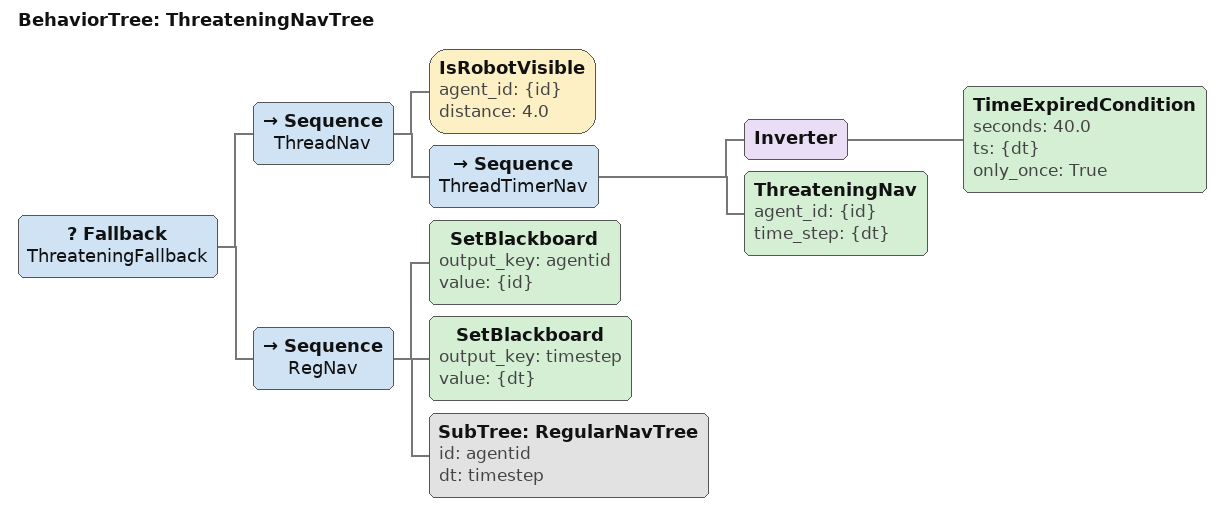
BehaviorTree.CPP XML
<root main_tree_to_execute = "ThreateningNavTree">

    <include path="BTRegularNav.xml"/>

    <BehaviorTree ID="ThreateningNavTree">
        <Fallback name="ThreateningFallback">
            <Sequence name="ThreadNav"> <!--ReactiveSequence-->
                <IsRobotVisible agent_id="{id}" distance="4.0" />
                <Sequence name="ThreadTimerNav">
                    <Inverter>
                        <TimeExpiredCondition seconds="40.0" ts="{dt}" only_once="True" />
                    </Inverter>
                    <ThreateningNav agent_id="{id}" time_step="{dt}" />
                </Sequence>
            </Sequence>
            <Sequence name="RegNav">
                <SetBlackboard output_key="agentid" value="{id}" />
                <SetBlackboard output_key="timestep" value="{dt}" />
                <SubTree ID="RegularNavTree" id="agentid" dt="timestep" />
            </Sequence>
        </Fallback>
    </BehaviorTree>

</root>
